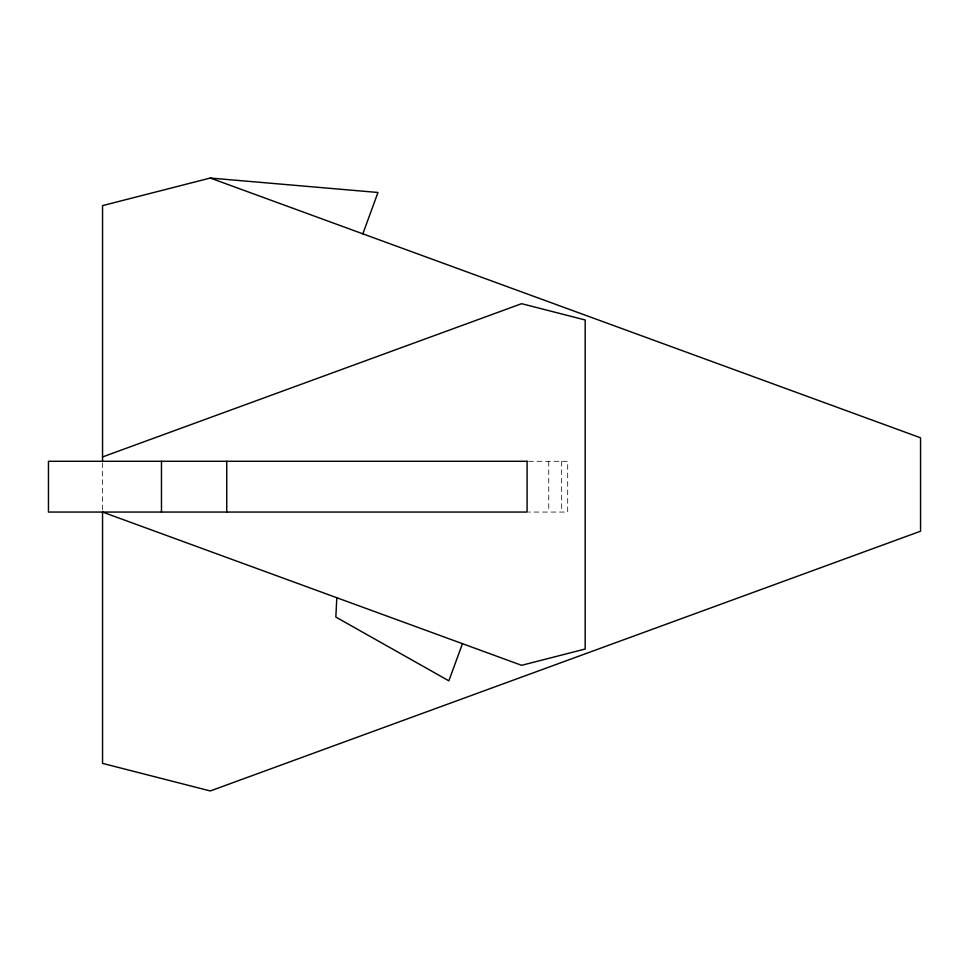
<?xml version="1.0" encoding="UTF-8"?>
<svg xmlns="http://www.w3.org/2000/svg" width="969" height="969" viewBox="0 0 969 969"><rect width="100%" height="100%" fill="white"/><g stroke="black" fill="none" stroke-linecap="round" stroke-linejoin="round"><path stroke-width="0.73" stroke-dasharray="4.84 3.63" d="M528.602 461.292L567.689 461.292L567.689 512.056L528.602 512.056M561.657 461.292L561.657 512.056M548.757 461.292L548.757 512.056M102.544 462.782L102.544 512.056"/><path stroke-width="1.45" d="M336.8 597.728L335.855 617.071L448.865 680.832L462.455 643.67M362.842 233.832L377.971 192.48L210.273 178.042L102.544 205.622L102.544 461.292M102.544 456.944L521.613 303.685L585.167 319.964L585.167 649.036L521.613 665.315L102.544 512.056L102.544 763.378L210.273 790.958L920.55 531.206L920.55 437.794L210.273 178.042M226.746 461.292L226.746 512.056M161.472 461.292L161.472 512.056M527.088 461.292L527.088 512.056L48.45 512.056L48.45 461.292L527.088 461.292"/></g></svg>
